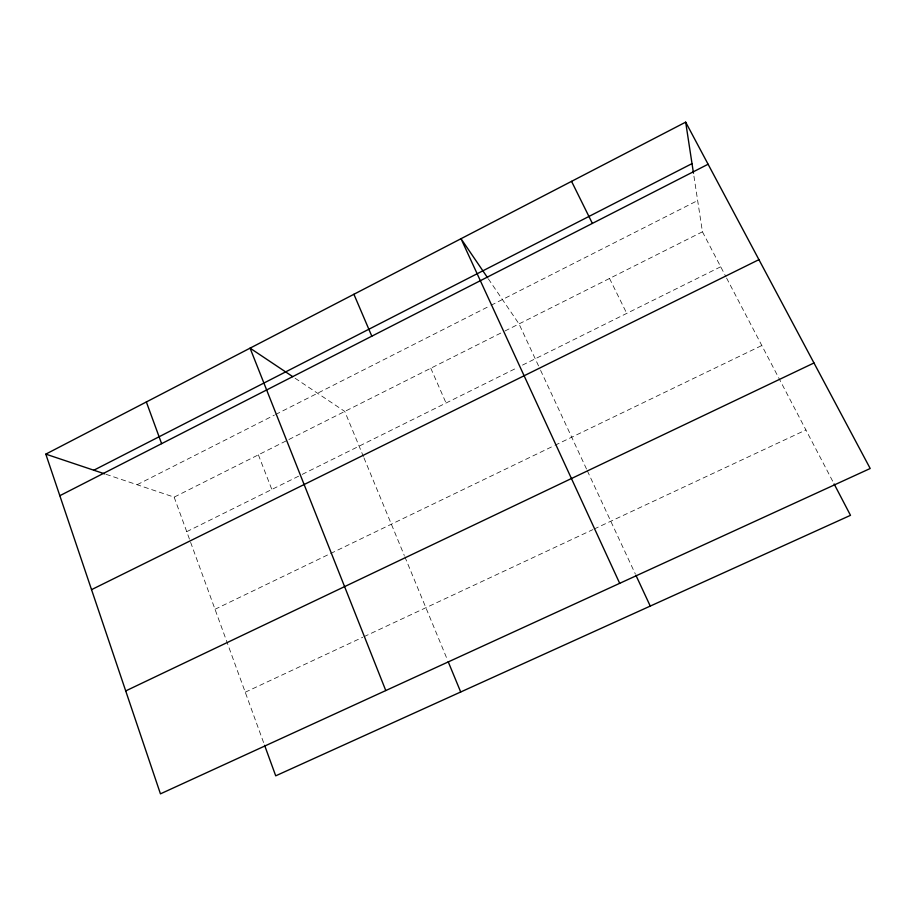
<?xml version="1.0" encoding="UTF-8"?>
<svg xmlns="http://www.w3.org/2000/svg" width="916" height="916" viewBox="0 0 916 916"><rect width="100%" height="100%" fill="white"/><g stroke="black" fill="none" stroke-linecap="round" stroke-linejoin="round"><path stroke-width="0.69" stroke-dasharray="4.58 3.44" d="M137.114 484.724L274.376 415.131M275.647 414.49L489.751 305.944M491.022 305.303L697.649 200.547M106.004 474.305L174.154 497.136L287.613 440.149M288.884 439.508L503.674 331.626M504.956 330.985L702.435 231.805L693.687 174.567M186.738 531.669L300.929 475.026M302.188 474.396L517.391 367.637M522.498 365.106L720.697 266.774M215.02 609.266L553.699 445.897M554.981 445.279L761.814 345.515M245.248 692.221L362.725 637.273M364.007 636.666L592.824 529.643M594.106 529.036L805.908 429.959M295.089 378.228L344.782 411.433L363.423 456.557M488.343 278.853L519.017 323.921L540.016 369.068M702.435 231.805L725.919 276.769M726.571 278.029L833.457 482.686M609.529 278.464L626.75 313.387M540.612 370.35L586.744 469.53M587.339 470.824L635.303 573.943M430.795 368.232L446.058 403.029M363.961 457.863L404.311 555.52M404.861 556.825L447.649 660.39M258.381 454.828L271.834 489.465M174.154 497.136L264.106 743.987"/><path stroke-width="1.37" d="M45.8 454.13L685.672 122.149L870.2 468.5L160.449 793.851L45.8 454.13L104.653 473.847M93.833 470.217L692.015 163.621M59.826 495.705L708.102 164.239M91.531 589.652L758.929 259.652M125.71 690.916L813.981 362.965M292.731 376.648L250.068 348.149L385.785 690.561M487.564 277.708L461.011 238.71L619.697 583.332M834.11 483.946L850.495 515.33L275.716 775.829L264.598 745.315M571.55 181.357L592.377 223.412M635.899 575.237L650.257 606.094M353.908 294.276L371.816 336.183M448.187 661.707L460.702 691.992M146.354 401.964L161.617 443.665M685.672 122.149L693.481 173.193"/></g></svg>
